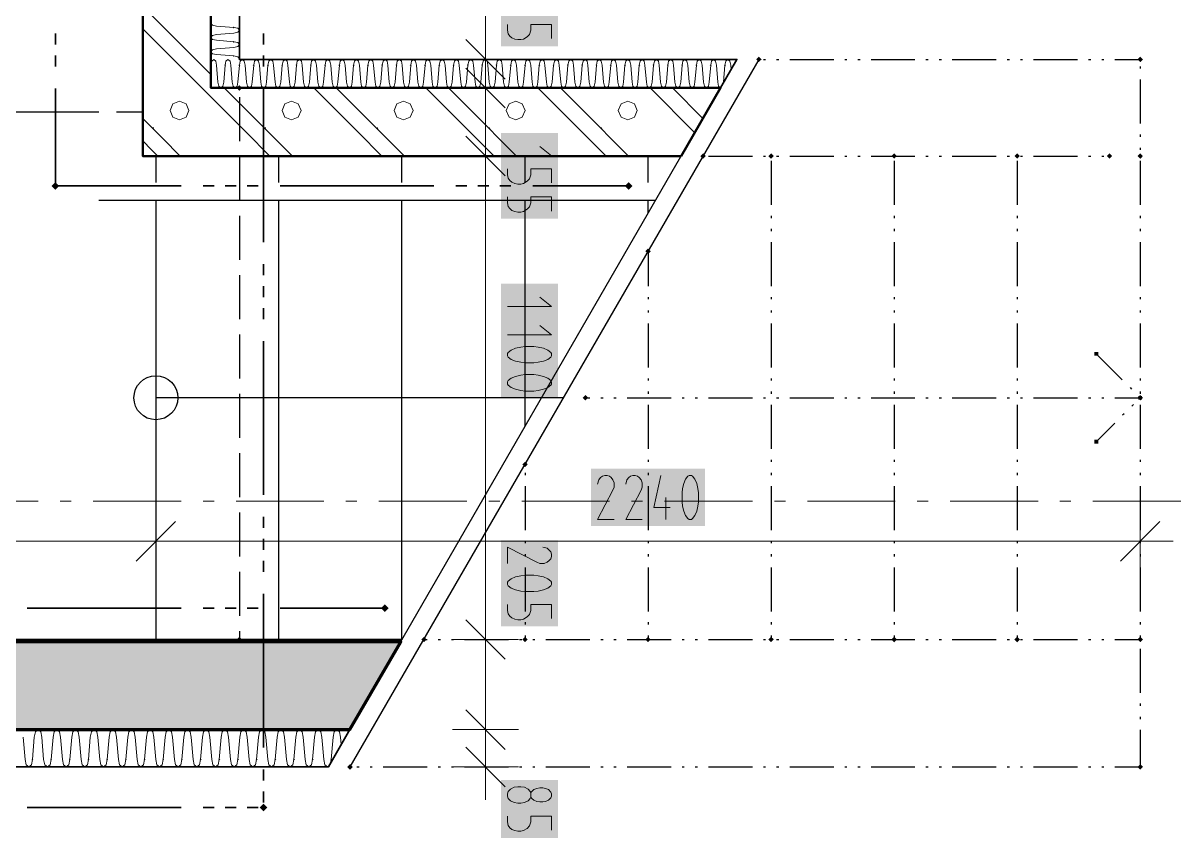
# Model space of a CAD drawing. Header units: millimetres. Extents: x 0 to 594, y 0 to 420.
# Drawn here: x 86.12 to 107.53, y 210.18 to 225.25 of the extents above; entities that cross this region are included whole.
import ezdxf

# ---------------------------------------------------------------- set-up
doc = ezdxf.new("R2010")
doc.units = ezdxf.units.MM
doc.header["$LTSCALE"] = 8
for name, color, linetype in [('PDF_Dokresleni nad rovinou rezu', 7, 'Continuous'), ('PDF_Dokresleni pod rovinou rezu', 7, 'Continuous'), ('PDF_Instalacni prizdivky', 7, 'Continuous'), ('PDF_Koty delkove', 7, 'Continuous'), ('PDF_Osy hlavni', 7, 'Continuous'), ('PDF_Pozarni useky', 3, 'Continuous'), ('PDF_Schody 2D', 7, 'Continuous'), ('PDF_Steny obvodove nosne', 7, 'Continuous'), ('PDF_Steny sendvic', 7, 'Continuous')]:
    doc.layers.add(name, color=color, linetype=linetype)

msp = doc.modelspace()

# ---------------------------------------------------------------- linework, layer by layer
at = {"layer": 'PDF_Dokresleni nad rovinou rezu', "lineweight": 25}
for points in [[(99.808, 224.578), (99.849, 224.578)], [(100.052, 224.578), (100.092, 224.578)], [(100.295, 224.578), (101.108, 224.578)], [(101.311, 224.578), (101.352, 224.578)], [(101.555, 224.578), (101.596, 224.578)], [(101.799, 224.578), (102.611, 224.578)], [(102.815, 224.578), (102.855, 224.578)], [(103.058, 224.578), (103.099, 224.578)], [(103.302, 224.578), (104.115, 224.578)], [(104.318, 224.578), (104.359, 224.578)], [(104.562, 224.578), (104.602, 224.578)], [(104.806, 224.578), (105.618, 224.578)], [(105.821, 224.578), (105.862, 224.578)], [(106.065, 224.578), (106.106, 224.578)], [(106.309, 224.578), (106.777, 224.578)], [(106.777, 224.449), (106.777, 224.408)], [(106.777, 224.205), (106.777, 223.392)], [(106.777, 223.189), (106.777, 223.148)], [(106.777, 222.945), (106.777, 222.904)], [(106.777, 213.681), (106.777, 212.868)], [(106.777, 212.665), (106.777, 212.625)], [(106.777, 212.421), (106.777, 212.381)], [(106.777, 212.178), (106.777, 211.495)], [(92.291, 211.495), (92.332, 211.495)], [(92.535, 211.495), (92.575, 211.495)], [(92.779, 211.495), (93.591, 211.495)], [(93.794, 211.495), (93.835, 211.495)], [(94.038, 211.495), (94.079, 211.495)], [(94.282, 211.495), (95.095, 211.495)], [(95.298, 211.495), (95.338, 211.495)], [(95.542, 211.495), (95.582, 211.495)], [(95.785, 211.495), (96.598, 211.495)], [(96.801, 211.495), (96.842, 211.495)], [(97.045, 211.495), (97.086, 211.495)], [(97.289, 211.495), (98.101, 211.495)], [(98.304, 211.495), (98.345, 211.495)], [(98.548, 211.495), (98.589, 211.495)], [(98.792, 211.495), (99.605, 211.495)], [(99.808, 211.495), (99.849, 211.495)], [(100.052, 211.495), (100.092, 211.495)], [(100.295, 211.495), (101.108, 211.495)], [(101.311, 211.495), (101.352, 211.495)], [(101.555, 211.495), (101.596, 211.495)], [(101.799, 211.495), (102.611, 211.495)], [(102.815, 211.495), (102.855, 211.495)], [(103.058, 211.495), (103.099, 211.495)], [(103.302, 211.495), (104.115, 211.495)], [(104.318, 211.495), (104.359, 211.495)], [(104.562, 211.495), (104.602, 211.495)], [(104.806, 211.495), (105.618, 211.495)], [(105.821, 211.495), (105.862, 211.495)], [(106.065, 211.495), (106.106, 211.495)], [(106.309, 211.495), (106.777, 211.495)]]:
    msp.add_lwpolyline(points, dxfattribs=at)
at = {"layer": 'PDF_Dokresleni nad rovinou rezu', "lineweight": 25, "transparency": 33554559}
for points in [[(99.673, 224.578), (99.724, 224.629), (99.724, 224.528), (99.775, 224.578)], [(106.777, 224.629), (106.827, 224.578), (106.726, 224.578), (106.777, 224.528)], [(106.726, 224.578), (106.777, 224.629), (106.777, 224.528), (106.827, 224.578)], [(106.777, 222.841), (106.827, 222.791), (106.726, 222.791), (106.777, 222.74)], [(106.777, 213.902), (106.827, 213.852), (106.726, 213.852), (106.777, 213.801)], [(92.112, 211.495), (92.163, 211.546), (92.163, 211.444), (92.214, 211.495)], [(106.777, 211.546), (106.827, 211.495), (106.726, 211.495), (106.777, 211.444)], [(106.726, 211.495), (106.777, 211.546), (106.777, 211.444), (106.827, 211.495)]]:
    msp.add_solid(points, dxfattribs=at)
at = {"layer": 'PDF_Dokresleni pod rovinou rezu', "lineweight": 25}
for points in [[(90.117, 223.88), (90.117, 223.067)], [(90.117, 222.783), (90.117, 221.97)], [(90.117, 221.686), (90.117, 220.873)], [(90.117, 220.588), (90.117, 219.776)], [(90.117, 219.491), (90.117, 218.679)], [(90.117, 218.394), (90.117, 217.582)], [(90.117, 217.297), (90.117, 216.485)], [(90.117, 216.2), (90.117, 215.388)], [(90.117, 215.103), (90.117, 214.291)], [(90.117, 214.006), (90.117, 213.852)]]:
    msp.add_lwpolyline(points, dxfattribs=at)
at = {"layer": 'PDF_Dokresleni pod rovinou rezu', "lineweight": 25, "transparency": 33554559}
for points in [[(90.117, 224.101), (90.168, 224.05), (90.067, 224.05), (90.117, 223.999)], [(90.117, 213.902), (90.168, 213.852), (90.067, 213.852), (90.117, 213.801)]]:
    msp.add_solid(points, dxfattribs=at)
at = {"layer": 'PDF_Instalacni prizdivky', "lineweight": 50}
for points in [[(88.33, 242.336), (88.33, 224.05)], [(89.589, 224.05), (89.589, 224.578), (89.589, 241.808), (89.589, 242.336)], [(88.33, 224.05), (88.33, 222.791), (98.285, 222.791), (99.012, 224.05), (89.589, 224.05)]]:
    msp.add_lwpolyline(points, dxfattribs=at)
at = {"layer": 'PDF_Instalacni prizdivky', "lineweight": 9}
for points in [[(88.492, 225.395), (88.699, 225.188), (89.589, 224.298)], [(88.33, 225.143), (88.492, 224.981), (89.423, 224.05)], [(89.423, 224.05), (90.357, 223.116), (90.564, 222.908), (90.682, 222.791)], [(89.837, 224.05), (90.564, 223.323), (90.772, 223.116), (91.097, 222.791)], [(91.495, 224.05), (92.429, 223.116), (92.637, 222.908), (92.754, 222.791)], [(91.909, 224.05), (92.637, 223.323), (92.844, 223.116), (93.169, 222.791)], [(93.567, 224.05), (94.502, 223.116), (94.709, 222.908), (94.827, 222.791)], [(93.982, 224.05), (94.709, 223.323), (94.916, 223.116), (95.241, 222.791)], [(95.639, 224.05), (96.574, 223.116), (96.781, 222.908), (96.899, 222.791)], [(96.054, 224.05), (96.781, 223.323), (96.988, 223.116), (97.313, 222.791)], [(97.712, 224.05), (98.536, 223.225)], [(98.126, 224.05), (98.688, 223.488)], [(88.33, 223.485), (88.492, 223.323), (88.699, 223.116), (89.024, 222.791)], [(88.33, 223.071), (88.492, 222.908), (88.61, 222.791)]]:
    msp.add_lwpolyline(points, dxfattribs=at)
for points in [[(89.01, 223.46), (89.133, 223.511), (89.184, 223.634), (89.133, 223.757), (89.01, 223.808), (88.887, 223.757), (88.836, 223.634), (88.887, 223.511)], [(91.082, 223.46), (91.206, 223.511), (91.257, 223.634), (91.206, 223.757), (91.082, 223.808), (90.959, 223.757), (90.908, 223.634), (90.959, 223.511)], [(93.155, 223.46), (93.278, 223.511), (93.329, 223.634), (93.278, 223.757), (93.155, 223.808), (93.032, 223.757), (92.981, 223.634), (93.032, 223.511)], [(95.227, 223.46), (95.35, 223.511), (95.401, 223.634), (95.35, 223.757), (95.227, 223.808), (95.104, 223.757), (95.053, 223.634), (95.104, 223.511)], [(97.299, 223.46), (97.422, 223.511), (97.473, 223.634), (97.422, 223.757), (97.299, 223.808), (97.176, 223.757), (97.125, 223.634), (97.176, 223.511)]]:
    msp.add_lwpolyline(points, close=True, dxfattribs=at)
at = {"layer": 'PDF_Instalacni prizdivky', "lineweight": 9, "transparency": 33554559}
for points in [[(88.523, 223.327), (88.542, 223.308), (88.505, 223.308), (88.523, 223.29)], [(90.596, 223.327), (90.614, 223.308), (90.577, 223.308), (90.596, 223.29)], [(92.668, 223.327), (92.686, 223.308), (92.649, 223.308), (92.668, 223.29)], [(94.74, 223.327), (94.758, 223.308), (94.722, 223.308), (94.74, 223.29)], [(96.812, 223.327), (96.83, 223.308), (96.794, 223.308), (96.812, 223.29)]]:
    msp.add_solid(points, dxfattribs=at)
at = {"layer": 'PDF_Koty delkove', "lineweight": 18}
for points in [[(94.67, 295.887), (94.67, 293.084), (94.67, 241.808), (94.67, 224.578), (94.67, 224.05), (94.67, 222.791), (94.67, 213.852), (94.67, 212.186), (94.67, 211.495)], [(95.889, 224.965), (95.889, 225.225), (95.51, 225.225), (95.51, 225.117), (95.482, 225.041), (95.442, 224.998), (95.374, 224.955), (95.32, 224.944), (95.266, 224.944), (95.212, 224.955), (95.158, 224.976), (95.117, 225.009), (95.09, 225.052), (95.076, 225.117), (95.076, 225.225)], [(94.304, 224.944), (95.035, 224.213)], [(94.06, 224.578), (94.67, 224.578), (95.279, 224.578)], [(94.304, 224.416), (95.035, 223.684)], [(94.06, 224.05), (94.67, 224.05), (95.279, 224.05)], [(94.304, 223.156), (95.035, 222.425)], [(95.076, 222.793), (95.889, 222.793), (95.672, 222.966)], [(94.06, 222.791), (94.67, 222.791), (95.279, 222.791)], [(95.889, 222.294), (95.889, 222.554), (95.51, 222.554), (95.51, 222.446), (95.482, 222.37), (95.442, 222.327), (95.374, 222.284), (95.32, 222.273), (95.266, 222.273), (95.212, 222.284), (95.158, 222.305), (95.117, 222.338), (95.09, 222.381), (95.076, 222.446), (95.076, 222.554)], [(95.889, 221.774), (95.889, 222.034), (95.51, 222.034), (95.51, 221.926), (95.482, 221.85), (95.442, 221.807), (95.374, 221.764), (95.32, 221.753), (95.266, 221.753), (95.212, 221.764), (95.158, 221.785), (95.117, 221.818), (95.09, 221.861), (95.076, 221.926)], [(95.076, 221.926), (95.076, 222.034)], [(95.076, 220.006), (95.889, 220.006), (95.672, 220.179)], [(95.076, 219.486), (95.889, 219.486), (95.672, 219.659)], [(95.402, 218.445), (95.564, 218.445), (95.645, 218.457), (95.74, 218.478), (95.821, 218.51), (95.876, 218.553), (95.889, 218.575), (95.889, 218.618), (95.876, 218.64), (95.821, 218.683), (95.74, 218.716), (95.645, 218.738), (95.564, 218.749), (95.402, 218.749), (95.32, 218.738), (95.225, 218.716), (95.144, 218.683), (95.09, 218.64), (95.076, 218.618), (95.076, 218.575), (95.09, 218.553), (95.144, 218.51)], [(95.144, 218.51), (95.225, 218.478), (95.32, 218.457), (95.402, 218.445)], [(97.047, 216.073), (96.743, 216.073), (97.025, 216.615), (97.047, 216.67), (97.047, 216.751), (97.025, 216.805), (96.993, 216.845), (96.96, 216.873), (96.917, 216.886), (96.874, 216.886), (96.83, 216.873), (96.798, 216.845), (96.765, 216.805), (96.743, 216.724)], [(97.567, 216.073), (97.263, 216.073), (97.545, 216.615), (97.567, 216.67), (97.567, 216.751), (97.545, 216.805), (97.513, 216.845), (97.48, 216.873), (97.437, 216.886), (97.394, 216.886), (97.35, 216.873), (97.318, 216.845), (97.285, 216.805), (97.263, 216.724)], [(98.087, 216.29), (97.783, 216.29), (97.914, 216.886)], [(98.607, 216.399), (98.607, 216.562), (98.596, 216.642), (98.575, 216.737), (98.542, 216.818), (98.499, 216.873), (98.477, 216.886), (98.434, 216.886), (98.412, 216.873), (98.369, 216.818), (98.337, 216.737), (98.315, 216.642), (98.303, 216.562), (98.303, 216.399), (98.315, 216.318), (98.337, 216.223), (98.369, 216.142), (98.412, 216.087), (98.434, 216.073), (98.477, 216.073), (98.499, 216.087), (98.542, 216.142), (98.575, 216.223), (98.596, 216.318), (98.607, 216.399)], [(98.001, 216.073), (98.001, 216.48)], [(88.573, 215.057), (88.573, 215.667), (88.573, 216.276)], [(106.777, 215.057), (106.777, 215.667), (106.777, 216.276)], [(88.208, 215.301), (88.939, 216.033)], [(106.411, 215.301), (107.142, 216.033)], [(76.384, 215.667), (79.391, 215.667), (88.573, 215.667), (106.777, 215.667)], [(106.777, 215.667), (107.386, 215.667)], [(95.076, 215.257), (95.076, 215.561), (95.618, 215.279), (95.672, 215.257), (95.754, 215.257), (95.807, 215.279), (95.848, 215.311), (95.876, 215.344), (95.889, 215.387), (95.889, 215.43), (95.876, 215.474), (95.848, 215.506), (95.807, 215.539), (95.727, 215.561)], [(95.158, 214.25), (95.117, 214.282), (95.09, 214.325), (95.076, 214.39), (95.076, 214.499)], [(95.889, 214.238), (95.889, 214.499), (95.51, 214.499), (95.51, 214.39), (95.482, 214.315), (95.442, 214.271), (95.374, 214.228), (95.32, 214.217), (95.266, 214.217), (95.212, 214.228), (95.158, 214.25)], [(94.304, 214.217), (95.035, 213.486)], [(94.06, 213.852), (94.67, 213.852), (95.279, 213.852)], [(94.304, 212.551), (95.035, 211.82)], [(94.06, 212.186), (94.67, 212.186), (95.279, 212.186)], [(94.304, 211.861), (95.035, 211.129)], [(94.06, 211.495), (94.67, 211.495), (95.279, 211.495)], [(94.67, 211.495), (94.67, 210.885)], [(95.51, 211.021), (95.524, 211.042), (95.564, 211.075), (95.618, 211.096), (95.672, 211.107), (95.727, 211.107), (95.78, 211.096), (95.835, 211.075), (95.876, 211.031), (95.889, 210.999), (95.889, 210.956), (95.876, 210.923), (95.835, 210.88), (95.78, 210.858), (95.727, 210.847), (95.672, 210.847), (95.618, 210.858), (95.564, 210.88), (95.524, 210.912), (95.51, 210.934)], [(95.32, 210.306), (95.266, 210.306), (95.212, 210.317), (95.158, 210.338), (95.117, 210.371), (95.09, 210.413), (95.076, 210.478), (95.076, 210.587)], [(95.889, 210.327), (95.889, 210.587), (95.51, 210.587), (95.51, 210.478), (95.482, 210.403), (95.442, 210.359), (95.374, 210.317), (95.32, 210.306)]]:
    msp.add_lwpolyline(points, dxfattribs=at)
for points in [[(95.402, 218.966), (95.564, 218.966), (95.645, 218.977), (95.74, 218.998), (95.821, 219.031), (95.876, 219.073), (95.889, 219.096), (95.889, 219.138), (95.876, 219.161), (95.821, 219.203), (95.74, 219.236), (95.645, 219.258), (95.564, 219.269), (95.402, 219.269), (95.32, 219.258), (95.225, 219.236), (95.144, 219.203), (95.09, 219.161), (95.076, 219.138), (95.076, 219.096), (95.09, 219.073), (95.144, 219.031), (95.225, 218.998), (95.32, 218.977)], [(95.402, 214.737), (95.564, 214.737), (95.645, 214.748), (95.74, 214.77), (95.821, 214.802), (95.876, 214.845), (95.889, 214.867), (95.889, 214.91), (95.876, 214.932), (95.821, 214.975), (95.74, 215.008), (95.645, 215.03), (95.564, 215.041), (95.402, 215.041), (95.32, 215.03), (95.225, 215.008), (95.144, 214.975), (95.09, 214.932), (95.076, 214.91), (95.076, 214.867), (95.09, 214.845), (95.144, 214.802), (95.225, 214.77), (95.32, 214.748)], [(95.266, 210.826), (95.32, 210.826), (95.388, 210.837), (95.455, 210.869), (95.496, 210.912), (95.51, 210.934), (95.51, 211.021), (95.496, 211.042), (95.455, 211.086), (95.388, 211.118), (95.32, 211.129), (95.266, 211.129), (95.199, 211.118), (95.13, 211.086), (95.09, 211.042), (95.076, 210.999), (95.076, 210.956), (95.09, 210.912), (95.13, 210.869), (95.199, 210.837)]]:
    msp.add_lwpolyline(points, close=True, dxfattribs=at)
at = {"layer": 'PDF_Koty delkove', "color": 7, "lineweight": 25, "true_color": 0xffffff, "transparency": 33554559}
for points in [[(94.954, 225.889), (94.954, 224.822), (96.01, 225.889), (96.01, 224.822)], [(94.954, 223.219), (94.954, 221.631), (96.01, 223.219), (96.01, 221.631)], [(94.954, 220.431), (94.954, 218.324), (96.01, 220.431), (96.01, 218.324)], [(94.954, 215.683), (94.954, 214.095), (96.01, 215.683), (96.01, 214.095)], [(94.954, 211.251), (94.954, 210.184), (96.01, 211.251), (96.01, 210.184)]]:
    msp.add_solid(points, dxfattribs=at)
at = {"layer": 'PDF_Koty delkove', "color": 7, "lineweight": 18, "true_color": 0xffffff, "transparency": 33554559}
msp.add_solid([(96.621, 215.951), (98.729, 215.951), (96.621, 217.008), (98.729, 217.008)], dxfattribs=at)
at = {"layer": 'PDF_Osy hlavni', "lineweight": 18}
for points in [[(84.774, 216.411), (86.399, 216.411)], [(86.806, 216.411), (87.009, 216.411)], [(87.415, 216.411), (89.04, 216.411)], [(89.447, 216.411), (89.65, 216.411)], [(90.056, 216.411), (91.681, 216.411)], [(92.088, 216.411), (92.291, 216.411)], [(92.697, 216.411), (94.323, 216.411)], [(94.729, 216.411), (94.932, 216.411)], [(95.338, 216.411), (96.964, 216.411)], [(97.37, 216.411), (97.573, 216.411)], [(97.979, 216.411), (99.605, 216.411)], [(100.011, 216.411), (100.214, 216.411)], [(100.621, 216.411), (102.246, 216.411)], [(102.652, 216.411), (102.855, 216.411)], [(103.262, 216.411), (104.887, 216.411)], [(105.293, 216.411), (105.496, 216.411)], [(105.903, 216.411), (107.528, 216.411)]]:
    msp.add_lwpolyline(points, dxfattribs=at)
at = {"layer": 'PDF_Pozarni useky', "lineweight": 35}
for points in [[(86.714, 225.058), (86.714, 224.855)], [(90.564, 225.058), (90.564, 224.855)], [(86.714, 224.652), (86.714, 224.449)], [(90.564, 224.652), (90.564, 224.449)], [(86.714, 224.042), (86.714, 222.239), (89.04, 222.239)], [(90.564, 224.042), (90.564, 221.198)], [(89.447, 222.239), (89.65, 222.239)], [(89.853, 222.239), (90.056, 222.239)], [(90.259, 222.239), (90.463, 222.239)], [(90.869, 222.239), (93.713, 222.239)], [(94.119, 222.239), (94.323, 222.239)], [(94.526, 222.239), (94.729, 222.239)], [(94.932, 222.239), (95.135, 222.239)], [(95.542, 222.239), (97.316, 222.239)], [(90.564, 220.792), (90.564, 220.588)], [(90.564, 220.385), (90.564, 220.182)], [(90.564, 219.979), (90.564, 219.776)], [(90.564, 219.37), (90.564, 216.525)], [(90.564, 216.119), (90.564, 215.916)], [(90.564, 215.713), (90.564, 215.509)], [(90.564, 215.306), (90.564, 215.103)], [(90.564, 214.697), (90.564, 211.853)], [(86.196, 214.429), (89.04, 214.429)], [(89.447, 214.429), (89.65, 214.429)], [(89.853, 214.429), (90.056, 214.429)], [(90.259, 214.429), (90.463, 214.429)], [(90.869, 214.429), (92.808, 214.429)], [(90.564, 211.446), (90.564, 211.243)], [(90.564, 211.04), (90.564, 210.837)], [(86.196, 210.746), (89.04, 210.746)], [(89.447, 210.746), (89.65, 210.746)], [(89.853, 210.746), (90.056, 210.746)], [(90.259, 210.746), (90.463, 210.746)]]:
    msp.add_lwpolyline(points, dxfattribs=at)
at = {"layer": 'PDF_Pozarni useky', "lineweight": 35, "transparency": 33554559}
for points in [[(86.714, 222.31), (86.785, 222.239), (86.643, 222.239), (86.714, 222.167)], [(86.643, 222.239), (86.714, 222.31), (86.714, 222.167), (86.785, 222.239)], [(97.245, 222.239), (97.316, 222.31), (97.316, 222.167), (97.387, 222.239)], [(92.736, 214.429), (92.808, 214.5), (92.808, 214.358), (92.879, 214.429)], [(90.564, 210.817), (90.636, 210.746), (90.493, 210.746), (90.564, 210.675)], [(90.493, 210.746), (90.564, 210.817), (90.564, 210.675), (90.636, 210.746)]]:
    msp.add_solid(points, dxfattribs=at)
at = {"layer": 'PDF_Schody 2D', "lineweight": 25}
for points in [[(93.124, 213.852), (79.391, 213.852), (79.391, 241.806)], [(88.33, 222.791), (88.33, 241.806), (87.842, 241.806)], [(91.764, 211.495), (99.317, 224.578)], [(99.724, 224.578), (92.163, 211.495)], [(87.517, 223.603), (79.391, 223.603)], [(88.33, 223.603), (87.842, 223.603)], [(98.285, 222.791), (88.33, 222.791)], [(88.573, 222.791), (88.573, 222.303)], [(90.849, 222.303), (90.849, 222.791)], [(93.124, 222.303), (93.124, 222.791)], [(95.4, 222.303), (95.4, 222.791)], [(97.675, 222.303), (97.675, 222.791)], [(98.792, 222.791), (99.605, 222.791)], [(99.808, 222.791), (99.849, 222.791)], [(99.95, 222.701), (99.95, 221.889)], [(100.052, 222.791), (100.092, 222.791)], [(100.295, 222.791), (101.108, 222.791)], [(101.311, 222.791), (101.352, 222.791)], [(101.555, 222.791), (101.596, 222.791)], [(101.799, 222.791), (102.611, 222.791)], [(102.226, 222.701), (102.226, 221.889)], [(102.815, 222.791), (102.855, 222.791)], [(103.058, 222.791), (103.099, 222.791)], [(103.302, 222.791), (104.115, 222.791)], [(104.318, 222.791), (104.359, 222.791)], [(104.501, 222.701), (104.501, 221.889)], [(104.562, 222.791), (104.602, 222.791)], [(104.806, 222.791), (105.618, 222.791)], [(105.821, 222.791), (105.862, 222.791)], [(106.065, 222.791), (106.106, 222.791)], [(106.777, 222.701), (106.777, 221.889)], [(87.517, 221.978), (97.816, 221.978)], [(88.573, 221.978), (88.573, 213.852)], [(90.849, 213.852), (90.849, 221.978)], [(93.124, 213.852), (93.124, 221.978)], [(95.4, 217.793), (95.4, 221.978)], [(97.675, 221.734), (97.675, 221.978)], [(99.95, 221.686), (99.95, 221.645)], [(102.226, 221.686), (102.226, 221.645)], [(104.501, 221.686), (104.501, 221.645)], [(106.777, 221.686), (106.777, 221.645)], [(99.95, 221.442), (99.95, 221.401)], [(102.226, 221.442), (102.226, 221.401)], [(104.501, 221.442), (104.501, 221.401)], [(106.777, 221.442), (106.777, 221.401)], [(99.95, 221.198), (99.95, 220.385)], [(102.226, 221.198), (102.226, 220.385)], [(104.501, 221.198), (104.501, 220.385)], [(106.777, 221.198), (106.777, 220.385)], [(97.675, 221.03), (97.675, 220.385)], [(97.675, 220.182), (97.675, 220.142)], [(99.95, 220.182), (99.95, 220.142)], [(102.226, 220.182), (102.226, 220.142)], [(104.501, 220.182), (104.501, 220.142)], [(106.777, 220.182), (106.777, 220.142)], [(97.675, 219.938), (97.675, 219.898)], [(99.95, 219.938), (99.95, 219.898)], [(102.226, 219.938), (102.226, 219.898)], [(104.501, 219.938), (104.501, 219.898)], [(106.777, 219.938), (106.777, 219.898)], [(97.675, 219.695), (97.675, 218.882)], [(99.95, 219.695), (99.95, 218.882)], [(102.226, 219.695), (102.226, 218.882)], [(104.501, 219.695), (104.501, 218.882)], [(106.777, 219.695), (106.777, 218.882)], [(105.964, 219.134), (106.445, 218.652)], [(97.675, 218.679), (97.675, 218.638)], [(99.95, 218.679), (99.95, 218.638)], [(102.226, 218.679), (102.226, 218.638)], [(104.501, 218.679), (104.501, 218.638)], [(106.777, 218.679), (106.777, 218.638)], [(97.675, 218.435), (97.675, 218.394)], [(99.95, 218.435), (99.95, 218.394)], [(102.226, 218.435), (102.226, 218.394)], [(104.501, 218.435), (104.501, 218.394)], [(106.589, 218.509), (106.618, 218.48)], [(106.777, 218.435), (106.777, 218.394)], [(96.111, 218.321), (88.573, 218.321)], [(96.517, 218.321), (96.598, 218.321)], [(96.801, 218.321), (96.842, 218.321)], [(97.045, 218.321), (97.086, 218.321)], [(97.289, 218.321), (98.101, 218.321)], [(97.675, 218.191), (97.675, 217.379)], [(98.304, 218.321), (98.345, 218.321)], [(98.548, 218.321), (98.589, 218.321)], [(98.792, 218.321), (99.605, 218.321)], [(99.808, 218.321), (99.849, 218.321)], [(99.95, 218.191), (99.95, 217.379)], [(100.052, 218.321), (100.092, 218.321)], [(100.295, 218.321), (101.108, 218.321)], [(101.311, 218.321), (101.352, 218.321)], [(101.555, 218.321), (101.596, 218.321)], [(101.799, 218.321), (102.611, 218.321)], [(102.226, 218.191), (102.226, 217.379)], [(102.815, 218.321), (102.855, 218.321)], [(103.058, 218.321), (103.099, 218.321)], [(103.302, 218.321), (104.115, 218.321)], [(104.318, 218.321), (104.359, 218.321)], [(104.501, 218.191), (104.501, 217.379)], [(104.562, 218.321), (104.602, 218.321)], [(104.806, 218.321), (105.618, 218.321)], [(105.821, 218.321), (105.862, 218.321)], [(106.065, 218.321), (106.106, 218.321)], [(106.309, 218.321), (106.777, 218.321)], [(106.653, 218.198), (106.624, 218.169)], [(106.761, 218.336), (106.777, 218.321)], [(106.777, 218.191), (106.777, 217.379)], [(106.481, 218.025), (106.452, 217.997)], [(106.308, 217.853), (105.964, 217.508)], [(97.675, 217.175), (97.675, 217.135)], [(99.95, 217.175), (99.95, 217.135)], [(102.226, 217.175), (102.226, 217.135)], [(104.501, 217.175), (104.501, 217.135)], [(106.777, 217.175), (106.777, 217.135)], [(95.4, 216.932), (95.4, 216.891)], [(97.675, 216.932), (97.675, 216.891)], [(99.95, 216.932), (99.95, 216.891)], [(102.226, 216.932), (102.226, 216.891)], [(104.501, 216.932), (104.501, 216.891)], [(106.777, 216.932), (106.777, 216.891)], [(95.4, 216.688), (95.4, 215.875)], [(97.675, 216.688), (97.675, 215.875)], [(99.95, 216.688), (99.95, 215.875)], [(102.226, 216.688), (102.226, 215.875)], [(104.501, 216.688), (104.501, 215.875)], [(106.777, 216.688), (106.777, 215.875)], [(95.4, 215.672), (95.4, 215.631)], [(97.675, 215.672), (97.675, 215.631)], [(99.95, 215.672), (99.95, 215.631)], [(102.226, 215.672), (102.226, 215.631)], [(104.501, 215.672), (104.501, 215.631)], [(106.777, 215.672), (106.777, 215.631)], [(95.4, 215.428), (95.4, 215.388)], [(97.675, 215.428), (97.675, 215.388)], [(99.95, 215.428), (99.95, 215.388)], [(102.226, 215.428), (102.226, 215.388)], [(104.501, 215.428), (104.501, 215.388)], [(106.777, 215.428), (106.777, 215.388)], [(95.4, 215.184), (95.4, 214.372)], [(97.675, 215.184), (97.675, 214.372)], [(99.95, 215.184), (99.95, 214.372)], [(102.226, 215.184), (102.226, 214.372)], [(104.501, 215.184), (104.501, 214.372)], [(106.777, 215.184), (106.777, 214.372)], [(95.4, 214.169), (95.4, 214.128)], [(97.675, 214.169), (97.675, 214.128)], [(99.95, 214.169), (99.95, 214.128)], [(102.226, 214.169), (102.226, 214.128)], [(104.501, 214.169), (104.501, 214.128)], [(106.777, 214.169), (106.777, 214.128)], [(95.4, 213.925), (95.4, 213.884)], [(97.675, 213.925), (97.675, 213.884)], [(99.95, 213.925), (99.95, 213.884)], [(102.226, 213.925), (102.226, 213.884)], [(104.501, 213.925), (104.501, 213.884)], [(106.777, 213.925), (106.777, 213.884)], [(93.531, 213.852), (93.591, 213.852)], [(93.794, 213.852), (93.835, 213.852)], [(94.038, 213.852), (94.079, 213.852)], [(94.282, 213.852), (95.095, 213.852)], [(95.298, 213.852), (95.338, 213.852)], [(95.542, 213.852), (95.582, 213.852)], [(95.785, 213.852), (96.598, 213.852)], [(96.801, 213.852), (96.842, 213.852)], [(97.045, 213.852), (97.086, 213.852)], [(97.289, 213.852), (98.101, 213.852)], [(98.304, 213.852), (98.345, 213.852)], [(98.548, 213.852), (98.589, 213.852)], [(98.792, 213.852), (99.605, 213.852)], [(99.808, 213.852), (99.849, 213.852)], [(100.052, 213.852), (100.092, 213.852)], [(100.295, 213.852), (101.108, 213.852)], [(101.311, 213.852), (101.352, 213.852)], [(101.555, 213.852), (101.596, 213.852)], [(101.799, 213.852), (102.611, 213.852)], [(102.815, 213.852), (102.855, 213.852)], [(103.058, 213.852), (103.099, 213.852)], [(103.302, 213.852), (104.115, 213.852)], [(104.318, 213.852), (104.359, 213.852)], [(104.562, 213.852), (104.602, 213.852)], [(104.806, 213.852), (105.618, 213.852)], [(105.821, 213.852), (105.862, 213.852)], [(106.065, 213.852), (106.106, 213.852)], [(106.309, 213.852), (106.777, 213.852)]]:
    msp.add_lwpolyline(points, dxfattribs=at)
msp.add_circle((88.573, 218.321), 0.406, dxfattribs=at)
at = {"layer": 'PDF_Schody 2D', "lineweight": 25, "transparency": 33554559}
for points in [[(98.641, 222.791), (98.692, 222.841), (98.692, 222.74), (98.742, 222.791)], [(99.95, 222.841), (100.001, 222.791), (99.9, 222.791), (99.95, 222.74)], [(102.226, 222.841), (102.277, 222.791), (102.175, 222.791), (102.226, 222.74)], [(104.501, 222.841), (104.552, 222.791), (104.45, 222.791), (104.501, 222.74)], [(106.157, 222.791), (106.208, 222.841), (106.208, 222.74), (106.259, 222.791)], [(106.777, 222.841), (106.827, 222.791), (106.726, 222.791), (106.777, 222.74)], [(97.675, 221.081), (97.726, 221.03), (97.624, 221.03), (97.675, 220.979)], [(105.928, 219.17), (106, 219.17), (105.928, 219.098), (106, 219.098)], [(96.467, 218.321), (96.517, 218.372), (96.517, 218.27), (96.568, 218.321)], [(106.726, 218.321), (106.777, 218.372), (106.777, 218.27), (106.827, 218.321)], [(106.741, 218.357), (106.812, 218.357), (106.741, 218.285), (106.812, 218.285)], [(106.812, 218.357), (106.812, 218.285), (106.741, 218.357), (106.741, 218.285)], [(106, 217.544), (106, 217.473), (105.928, 217.544), (105.928, 217.473)], [(95.4, 217.14), (95.45, 217.089), (95.349, 217.089), (95.4, 217.038)], [(93.48, 213.852), (93.531, 213.902), (93.531, 213.801), (93.581, 213.852)], [(95.4, 213.902), (95.45, 213.852), (95.349, 213.852), (95.4, 213.801)], [(97.675, 213.902), (97.726, 213.852), (97.624, 213.852), (97.675, 213.801)], [(99.95, 213.902), (100.001, 213.852), (99.9, 213.852), (99.95, 213.801)], [(102.226, 213.902), (102.277, 213.852), (102.175, 213.852), (102.226, 213.801)], [(104.501, 213.902), (104.552, 213.852), (104.45, 213.852), (104.501, 213.801)], [(106.777, 213.902), (106.827, 213.852), (106.726, 213.852), (106.777, 213.801)], [(106.726, 213.852), (106.777, 213.902), (106.777, 213.801), (106.827, 213.852)]]:
    msp.add_solid(points, dxfattribs=at)
at = {"layer": 'PDF_Steny obvodove nosne', "lineweight": 70}
msp.add_lwpolyline([(79.35, 212.186), (92.162, 212.186), (93.101, 213.811), (79.35, 213.811)], dxfattribs=at)
at = {"layer": 'PDF_Steny obvodove nosne', "color": 9, "lineweight": 9, "true_color": 0xc0c0c0, "transparency": 33554559}
msp.add_solid([(93.101, 213.811), (79.35, 213.811), (92.162, 212.186), (79.35, 212.186)], dxfattribs=at)
at = {"layer": 'PDF_Steny sendvic', "lineweight": 35}
msp.add_lwpolyline([(89.589, 241.808), (89.589, 224.578), (89.589, 224.05), (99.012, 224.05), (99.317, 224.578), (90.117, 224.578), (90.117, 241.808)], dxfattribs=at)
at = {"layer": 'PDF_Steny sendvic', "lineweight": 9}
for points in [[(89.589, 225.243), (89.62, 225.211), (89.695, 225.195)], [(89.695, 225.037), (89.62, 225.022), (89.589, 224.99)], [(89.695, 225.195), (90.012, 225.169)], [(89.695, 225.195), (89.695, 225.195)], [(90.012, 225.063), (89.695, 225.037)], [(90.117, 225.116), (90.087, 225.154), (90.012, 225.169)], [(90.012, 225.063), (90.087, 225.079), (90.117, 225.116)], [(89.589, 224.979), (89.62, 224.947), (89.695, 224.931)], [(89.695, 224.931), (90.012, 224.905)], [(89.695, 224.931), (89.695, 224.931)], [(90.012, 224.799), (89.695, 224.773)], [(90.117, 224.852), (90.087, 224.889), (90.012, 224.905)], [(90.012, 224.799), (90.087, 224.815), (90.117, 224.852)], [(89.695, 224.773), (89.62, 224.758), (89.589, 224.726)], [(89.589, 224.714), (89.62, 224.682), (89.695, 224.667)], [(89.695, 224.667), (90.012, 224.641)], [(89.695, 224.667), (89.695, 224.667)], [(90.117, 224.588), (90.087, 224.625), (90.012, 224.641)], [(90.11, 224.578), (90.117, 224.588)], [(89.642, 224.578), (89.605, 224.547), (89.589, 224.473)], [(89.695, 224.473), (89.679, 224.547), (89.642, 224.578)], [(89.695, 224.473), (89.721, 224.156)], [(89.827, 224.156), (89.853, 224.473)], [(89.906, 224.578), (89.869, 224.547), (89.853, 224.473)], [(89.959, 224.473), (89.944, 224.547), (89.906, 224.578)], [(89.959, 224.473), (89.985, 224.156)], [(90.091, 224.156), (90.117, 224.473)], [(90.17, 224.578), (90.133, 224.547), (90.117, 224.473)], [(90.223, 224.473), (90.208, 224.547), (90.17, 224.578)], [(90.223, 224.473), (90.249, 224.156)], [(90.355, 224.156), (90.382, 224.473)], [(90.434, 224.578), (90.397, 224.547), (90.382, 224.473)], [(90.487, 224.473), (90.472, 224.547), (90.434, 224.578)], [(90.487, 224.473), (90.513, 224.156)], [(90.62, 224.156), (90.646, 224.473)], [(90.699, 224.578), (90.661, 224.547), (90.646, 224.473)], [(90.751, 224.473), (90.736, 224.547), (90.699, 224.578)], [(90.751, 224.473), (90.777, 224.156)], [(90.884, 224.156), (90.91, 224.473)], [(90.963, 224.578), (90.925, 224.547), (90.91, 224.473)], [(91.015, 224.473), (91, 224.547), (90.963, 224.578)], [(91.015, 224.473), (91.042, 224.156)], [(91.148, 224.156), (91.174, 224.473)], [(91.227, 224.578), (91.189, 224.547), (91.174, 224.473)], [(91.28, 224.473), (91.264, 224.547), (91.227, 224.578)], [(91.28, 224.473), (91.306, 224.156)], [(91.412, 224.156), (91.438, 224.473)], [(91.491, 224.578), (91.453, 224.547), (91.438, 224.473)], [(91.544, 224.473), (91.528, 224.547), (91.491, 224.578)], [(91.544, 224.473), (91.57, 224.156)], [(91.676, 224.156), (91.702, 224.473)], [(91.755, 224.578), (91.718, 224.547), (91.702, 224.473)], [(91.808, 224.473), (91.792, 224.547), (91.755, 224.578)], [(91.808, 224.473), (91.834, 224.156)], [(91.94, 224.156), (91.966, 224.473)], [(92.019, 224.578), (91.982, 224.547), (91.966, 224.473)], [(92.072, 224.473), (92.056, 224.547), (92.019, 224.578)], [(92.072, 224.473), (92.098, 224.156), (92.114, 224.081), (92.146, 224.05)], [(92.204, 224.156), (92.23, 224.473)], [(92.283, 224.578), (92.246, 224.547), (92.23, 224.473)], [(92.336, 224.473), (92.321, 224.547), (92.283, 224.578)], [(92.336, 224.473), (92.362, 224.156)], [(92.468, 224.156), (92.494, 224.473)], [(92.547, 224.578), (92.51, 224.547), (92.494, 224.473)], [(92.6, 224.473), (92.585, 224.547), (92.547, 224.578)], [(92.6, 224.473), (92.626, 224.156)], [(92.864, 224.473), (92.849, 224.547), (92.811, 224.578), (92.774, 224.547), (92.759, 224.473), (92.732, 224.156)], [(92.864, 224.473), (92.89, 224.156)], [(92.997, 224.156), (93.023, 224.473)], [(93.128, 224.473), (93.113, 224.547), (93.075, 224.578), (93.038, 224.547), (93.023, 224.473)], [(93.128, 224.473), (93.154, 224.156)], [(93.261, 224.156), (93.287, 224.473)], [(93.34, 224.578), (93.302, 224.547), (93.287, 224.473)], [(93.392, 224.473), (93.377, 224.547), (93.34, 224.578)], [(93.392, 224.473), (93.419, 224.156)], [(93.525, 224.156), (93.551, 224.473)], [(93.657, 224.473), (93.641, 224.547), (93.604, 224.578), (93.566, 224.547), (93.551, 224.473)], [(93.657, 224.473), (93.683, 224.156)], [(93.789, 224.156), (93.815, 224.473)], [(93.921, 224.473), (93.905, 224.547), (93.868, 224.578), (93.83, 224.547), (93.815, 224.473)], [(93.921, 224.473), (93.947, 224.156)], [(94.053, 224.156), (94.079, 224.473)], [(94.132, 224.578), (94.095, 224.547), (94.079, 224.473)], [(94.185, 224.473), (94.169, 224.547), (94.132, 224.578)], [(94.185, 224.473), (94.211, 224.156)], [(94.317, 224.156), (94.343, 224.473)], [(94.449, 224.473), (94.433, 224.547), (94.396, 224.578), (94.359, 224.547), (94.343, 224.473)], [(94.449, 224.473), (94.475, 224.156)], [(94.581, 224.156), (94.607, 224.473)], [(94.713, 224.473), (94.697, 224.547), (94.66, 224.578), (94.623, 224.547), (94.607, 224.473)], [(94.713, 224.473), (94.739, 224.156)], [(94.845, 224.156), (94.871, 224.473)], [(94.924, 224.578), (94.887, 224.547), (94.871, 224.473)], [(94.977, 224.473), (94.962, 224.547), (94.924, 224.578)], [(94.977, 224.473), (95.003, 224.156)], [(95.109, 224.156), (95.136, 224.473)], [(95.188, 224.578), (95.151, 224.547), (95.136, 224.473)], [(95.241, 224.473), (95.226, 224.547), (95.188, 224.578)], [(95.241, 224.473), (95.267, 224.156)], [(95.373, 224.156), (95.4, 224.473)], [(95.505, 224.473), (95.49, 224.547), (95.452, 224.578), (95.415, 224.547), (95.4, 224.473)], [(95.452, 224.578), (95.452, 224.578)], [(95.505, 224.473), (95.531, 224.156)], [(95.638, 224.156), (95.664, 224.473)], [(95.769, 224.473), (95.754, 224.547), (95.717, 224.578), (95.679, 224.547), (95.664, 224.473)], [(95.769, 224.473), (95.796, 224.156)], [(95.902, 224.156), (95.928, 224.473), (95.943, 224.547), (95.981, 224.578)], [(96.033, 224.473), (96.018, 224.547), (95.981, 224.578)], [(96.033, 224.473), (96.06, 224.156)], [(96.166, 224.156), (96.192, 224.473)], [(96.298, 224.473), (96.282, 224.547), (96.245, 224.578), (96.207, 224.547), (96.192, 224.473)], [(96.298, 224.473), (96.324, 224.156)], [(96.562, 224.473), (96.546, 224.547), (96.509, 224.578), (96.472, 224.547), (96.456, 224.473), (96.43, 224.156)], [(96.562, 224.473), (96.588, 224.156)], [(96.694, 224.156), (96.72, 224.473)], [(96.826, 224.473), (96.81, 224.547), (96.773, 224.578), (96.736, 224.547), (96.72, 224.473)], [(96.826, 224.473), (96.852, 224.156), (96.868, 224.081), (96.899, 224.05)], [(96.958, 224.156), (96.984, 224.473), (97, 224.547), (97.037, 224.578)], [(97.09, 224.473), (97.074, 224.547), (97.037, 224.578)], [(97.09, 224.473), (97.116, 224.156)], [(97.222, 224.156), (97.248, 224.473)], [(97.301, 224.578), (97.264, 224.547), (97.248, 224.473)], [(97.354, 224.473), (97.339, 224.547), (97.301, 224.578)], [(97.354, 224.473), (97.38, 224.156), (97.396, 224.081), (97.428, 224.05)], [(97.486, 224.156), (97.512, 224.473)], [(97.528, 224.547), (97.512, 224.473)], [(97.618, 224.473), (97.603, 224.547), (97.565, 224.578), (97.528, 224.547)], [(97.618, 224.473), (97.644, 224.156), (97.66, 224.081), (97.692, 224.05)], [(97.75, 224.156), (97.777, 224.473)], [(97.829, 224.578), (97.792, 224.547), (97.777, 224.473)], [(97.882, 224.473), (97.867, 224.547), (97.829, 224.578)], [(97.882, 224.473), (97.908, 224.156), (97.924, 224.081), (97.956, 224.05)], [(98.015, 224.156), (98.041, 224.473)], [(98.094, 224.578), (98.056, 224.547), (98.041, 224.473)], [(98.146, 224.473), (98.131, 224.547), (98.094, 224.578)], [(98.146, 224.473), (98.172, 224.156), (98.188, 224.081), (98.22, 224.05)], [(98.279, 224.156), (98.305, 224.473)], [(98.358, 224.578), (98.32, 224.547), (98.305, 224.473)], [(98.41, 224.473), (98.395, 224.547), (98.358, 224.578)], [(98.41, 224.473), (98.437, 224.156), (98.452, 224.081), (98.484, 224.05)], [(98.543, 224.156), (98.569, 224.473)], [(98.622, 224.578), (98.584, 224.547), (98.569, 224.473)], [(98.675, 224.473), (98.659, 224.547), (98.622, 224.578)], [(98.675, 224.473), (98.701, 224.156), (98.716, 224.081), (98.748, 224.05)], [(98.807, 224.156), (98.833, 224.473)], [(98.886, 224.578), (98.848, 224.547), (98.833, 224.473)], [(98.939, 224.473), (98.923, 224.547), (98.886, 224.578)], [(98.939, 224.473), (98.965, 224.156)], [(99.071, 224.156), (99.097, 224.473)], [(99.15, 224.578), (99.113, 224.547), (99.097, 224.473)], [(99.203, 224.473), (99.187, 224.547), (99.15, 224.578)], [(99.203, 224.473), (99.209, 224.391)], [(89.721, 224.156), (89.737, 224.081), (89.769, 224.05)], [(89.78, 224.05), (89.812, 224.081), (89.827, 224.156)], [(89.827, 224.156), (89.827, 224.156)], [(89.985, 224.156), (90.001, 224.081), (90.033, 224.05)], [(90.044, 224.05), (90.076, 224.081), (90.091, 224.156)], [(90.091, 224.156), (90.091, 224.156)], [(90.249, 224.156), (90.265, 224.081), (90.297, 224.05)], [(90.308, 224.05), (90.34, 224.081), (90.355, 224.156)], [(90.355, 224.156), (90.355, 224.156)], [(90.513, 224.156), (90.529, 224.081)], [(90.572, 224.05), (90.604, 224.081), (90.62, 224.156)], [(90.62, 224.156), (90.62, 224.156)], [(90.777, 224.156), (90.793, 224.081), (90.825, 224.05)], [(90.836, 224.05), (90.868, 224.081), (90.884, 224.156)], [(90.884, 224.156), (90.884, 224.156)], [(91.042, 224.156), (91.057, 224.081), (91.089, 224.05)], [(91.1, 224.05), (91.132, 224.081), (91.148, 224.156)], [(91.148, 224.156), (91.148, 224.156)], [(91.306, 224.156), (91.321, 224.081), (91.353, 224.05)], [(91.364, 224.05), (91.396, 224.081), (91.412, 224.156)], [(91.412, 224.156), (91.412, 224.156)], [(91.57, 224.156), (91.585, 224.081), (91.617, 224.05)], [(91.628, 224.05), (91.66, 224.081), (91.676, 224.156)], [(91.676, 224.156), (91.676, 224.156)], [(91.834, 224.156), (91.849, 224.081), (91.881, 224.05)], [(91.893, 224.05), (91.925, 224.081), (91.94, 224.156)], [(91.94, 224.156), (91.94, 224.156)], [(92.157, 224.05), (92.189, 224.081), (92.204, 224.156)], [(92.204, 224.156), (92.204, 224.156)], [(92.362, 224.156), (92.378, 224.081), (92.41, 224.05)], [(92.421, 224.05), (92.453, 224.081), (92.468, 224.156)], [(92.468, 224.156), (92.468, 224.156)], [(92.626, 224.156), (92.642, 224.081), (92.674, 224.05)], [(92.685, 224.05), (92.717, 224.081), (92.732, 224.156)], [(92.732, 224.156), (92.732, 224.156)], [(92.732, 224.156), (92.732, 224.156)], [(92.89, 224.156), (92.906, 224.081), (92.938, 224.05)], [(92.949, 224.05), (92.981, 224.081), (92.997, 224.156)], [(92.997, 224.156), (92.997, 224.156)], [(93.154, 224.156), (93.17, 224.081), (93.202, 224.05)], [(93.213, 224.05), (93.245, 224.081), (93.261, 224.156)], [(93.261, 224.156), (93.261, 224.156)], [(93.419, 224.156), (93.434, 224.081), (93.466, 224.05)], [(93.477, 224.05), (93.509, 224.081), (93.525, 224.156)], [(93.525, 224.156), (93.525, 224.156)], [(93.683, 224.156), (93.698, 224.081), (93.73, 224.05)], [(93.773, 224.081), (93.789, 224.156)], [(93.789, 224.156), (93.789, 224.156)], [(93.947, 224.156), (93.962, 224.081), (93.994, 224.05)], [(94.005, 224.05), (94.037, 224.081), (94.053, 224.156)], [(94.053, 224.156), (94.053, 224.156)], [(94.211, 224.156), (94.226, 224.081), (94.258, 224.05)], [(94.27, 224.05), (94.302, 224.081), (94.317, 224.156)], [(94.317, 224.156), (94.317, 224.156)], [(94.475, 224.156), (94.491, 224.081), (94.523, 224.05)], [(94.534, 224.05), (94.566, 224.081), (94.581, 224.156)], [(94.581, 224.156), (94.581, 224.156)], [(94.739, 224.156), (94.755, 224.081), (94.787, 224.05)], [(94.798, 224.05), (94.83, 224.081), (94.845, 224.156)], [(94.845, 224.156), (94.845, 224.156)], [(95.003, 224.156), (95.019, 224.081), (95.051, 224.05)], [(95.062, 224.05), (95.094, 224.081), (95.109, 224.156)], [(95.109, 224.156), (95.109, 224.156)], [(95.267, 224.156), (95.283, 224.081), (95.315, 224.05)], [(95.326, 224.05), (95.358, 224.081), (95.373, 224.156)], [(95.373, 224.156), (95.373, 224.156)], [(95.531, 224.156), (95.547, 224.081), (95.579, 224.05)], [(95.59, 224.05), (95.622, 224.081), (95.638, 224.156)], [(95.638, 224.156), (95.638, 224.156)], [(95.796, 224.156), (95.811, 224.081), (95.843, 224.05)], [(95.854, 224.05), (95.886, 224.081), (95.902, 224.156)], [(95.902, 224.156), (95.902, 224.156)], [(96.06, 224.156), (96.075, 224.081), (96.107, 224.05)], [(96.118, 224.05), (96.15, 224.081), (96.166, 224.156)], [(96.166, 224.156), (96.166, 224.156)], [(96.324, 224.156), (96.339, 224.081), (96.371, 224.05)], [(96.382, 224.05), (96.414, 224.081), (96.43, 224.156)], [(96.43, 224.156), (96.43, 224.156)], [(96.588, 224.156), (96.603, 224.081), (96.635, 224.05)], [(96.646, 224.05), (96.678, 224.081), (96.694, 224.156)], [(96.694, 224.156), (96.694, 224.156)], [(96.911, 224.05), (96.943, 224.081), (96.958, 224.156)], [(96.958, 224.156), (96.958, 224.156)], [(97.116, 224.156), (97.132, 224.081)], [(97.175, 224.05), (97.207, 224.081), (97.222, 224.156)], [(97.222, 224.156), (97.222, 224.156)], [(97.439, 224.05), (97.471, 224.081), (97.486, 224.156)], [(97.486, 224.156), (97.486, 224.156)], [(97.703, 224.05), (97.735, 224.081), (97.75, 224.156)], [(97.75, 224.156), (97.75, 224.156)], [(97.967, 224.05), (97.999, 224.081), (98.015, 224.156)], [(98.015, 224.156), (98.015, 224.156)], [(98.231, 224.05), (98.263, 224.081), (98.279, 224.156)], [(98.279, 224.156), (98.279, 224.156)], [(98.495, 224.05), (98.527, 224.081), (98.543, 224.156)], [(98.543, 224.156), (98.543, 224.156)], [(98.759, 224.05), (98.791, 224.081), (98.807, 224.156)], [(98.807, 224.156), (98.807, 224.156)], [(98.965, 224.156), (98.98, 224.081), (99.012, 224.05)], [(99.07, 224.149), (99.071, 224.156)], [(99.071, 224.156), (99.071, 224.156)], [(90.529, 224.081), (90.561, 224.05)], [(93.741, 224.05), (93.773, 224.081)], [(97.132, 224.081), (97.164, 224.05)], [(86.387, 212.186), (86.346, 212.146), (86.325, 212.047)], [(86.464, 212.047), (86.444, 212.146), (86.402, 212.186)], [(86.733, 212.186), (86.691, 212.146), (86.671, 212.047)], [(86.81, 212.047), (86.789, 212.146), (86.747, 212.186)], [(87.078, 212.186), (87.036, 212.146), (87.016, 212.047)], [(87.155, 212.047), (87.135, 212.146), (87.093, 212.186)], [(87.424, 212.186), (87.382, 212.146), (87.361, 212.047)], [(87.5, 212.047), (87.48, 212.146), (87.438, 212.186)], [(87.769, 212.186), (87.727, 212.146), (87.707, 212.047)], [(87.846, 212.047), (87.825, 212.146), (87.783, 212.186)], [(88.114, 212.186), (88.073, 212.146), (88.052, 212.047)], [(88.191, 212.047), (88.171, 212.146), (88.129, 212.186)], [(88.46, 212.186), (88.418, 212.146), (88.398, 212.047)], [(88.536, 212.047), (88.516, 212.146), (88.474, 212.186)], [(88.805, 212.186), (88.763, 212.146), (88.743, 212.047)], [(88.882, 212.047), (88.861, 212.146), (88.82, 212.186)], [(89.15, 212.186), (89.109, 212.146), (89.088, 212.047)], [(89.227, 212.047), (89.207, 212.146), (89.165, 212.186)], [(89.496, 212.186), (89.454, 212.146), (89.434, 212.047)], [(89.572, 212.047), (89.552, 212.146), (89.51, 212.186)], [(89.841, 212.186), (89.799, 212.146), (89.779, 212.047)], [(89.918, 212.047), (89.898, 212.146), (89.856, 212.186)], [(90.187, 212.186), (90.145, 212.146), (90.124, 212.047)], [(90.263, 212.047), (90.243, 212.146), (90.201, 212.186)], [(90.532, 212.186), (90.49, 212.146)], [(90.609, 212.047), (90.588, 212.146), (90.546, 212.186)], [(90.877, 212.186), (90.835, 212.146), (90.815, 212.047)], [(90.954, 212.047), (90.934, 212.146), (90.892, 212.186)], [(91.223, 212.186), (91.181, 212.146), (91.161, 212.047)], [(91.299, 212.047), (91.279, 212.146), (91.237, 212.186)], [(91.568, 212.186), (91.526, 212.146), (91.506, 212.047)], [(91.645, 212.047), (91.624, 212.146), (91.583, 212.186)], [(91.913, 212.186), (91.872, 212.146), (91.851, 212.047)], [(91.99, 212.047), (91.97, 212.146), (91.928, 212.186)], [(86.153, 211.633), (86.119, 212.047)], [(86.325, 212.047), (86.291, 211.633)], [(86.325, 212.047), (86.325, 212.047)], [(86.498, 211.633), (86.464, 212.047)], [(86.671, 212.047), (86.636, 211.633)], [(86.671, 212.047), (86.671, 212.047)], [(86.844, 211.633), (86.81, 212.047)], [(87.016, 212.047), (86.982, 211.633)], [(87.016, 212.047), (87.016, 212.047)], [(87.189, 211.633), (87.155, 212.047)], [(87.361, 212.047), (87.327, 211.633)], [(87.361, 212.047), (87.361, 212.047)], [(87.534, 211.633), (87.5, 212.047)], [(87.707, 212.047), (87.673, 211.633)], [(87.707, 212.047), (87.707, 212.047)], [(87.88, 211.633), (87.846, 212.047)], [(88.052, 212.047), (88.018, 211.633)], [(88.052, 212.047), (88.052, 212.047)], [(88.225, 211.633), (88.191, 212.047)], [(88.398, 212.047), (88.363, 211.633)], [(88.398, 212.047), (88.398, 212.047)], [(88.571, 211.633), (88.536, 212.047)], [(88.743, 212.047), (88.709, 211.633)], [(88.743, 212.047), (88.743, 212.047)], [(88.916, 211.633), (88.882, 212.047)], [(89.088, 212.047), (89.054, 211.633)], [(89.088, 212.047), (89.088, 212.047)], [(89.261, 211.633), (89.227, 212.047)], [(89.434, 212.047), (89.399, 211.633)], [(89.434, 212.047), (89.434, 212.047)], [(89.607, 211.633), (89.572, 212.047)], [(89.779, 212.047), (89.745, 211.633)], [(89.779, 212.047), (89.779, 212.047)], [(89.952, 211.633), (89.918, 212.047)], [(90.124, 212.047), (90.09, 211.633)], [(90.124, 212.047), (90.124, 212.047)], [(90.297, 211.633), (90.263, 212.047)], [(90.47, 212.047), (90.436, 211.633)], [(90.49, 212.146), (90.47, 212.047)], [(90.47, 212.047), (90.47, 212.047)], [(90.643, 211.633), (90.609, 212.047)], [(90.815, 212.047), (90.781, 211.633)], [(90.815, 212.047), (90.815, 212.047)], [(90.988, 211.633), (90.954, 212.047)], [(91.161, 212.047), (91.126, 211.633)], [(91.161, 212.047), (91.161, 212.047)], [(91.334, 211.633), (91.299, 212.047)], [(91.506, 212.047), (91.472, 211.633)], [(91.506, 212.047), (91.506, 212.047)], [(91.679, 211.633), (91.645, 212.047)], [(91.851, 212.047), (91.817, 211.633)], [(91.851, 212.047), (91.851, 212.047)], [(92.002, 211.907), (91.99, 212.047)], [(86.153, 211.633), (86.173, 211.535), (86.222, 211.495)], [(86.222, 211.495), (86.271, 211.535), (86.291, 211.633)], [(86.498, 211.633), (86.519, 211.535), (86.567, 211.495)], [(86.567, 211.495), (86.616, 211.535), (86.636, 211.633)], [(86.844, 211.633), (86.864, 211.535), (86.913, 211.495)], [(86.913, 211.495), (86.962, 211.535), (86.982, 211.633)], [(87.189, 211.633), (87.209, 211.535), (87.258, 211.495)], [(87.258, 211.495), (87.307, 211.535), (87.327, 211.633)], [(87.534, 211.633), (87.555, 211.535), (87.604, 211.495)], [(87.604, 211.495), (87.652, 211.535), (87.673, 211.633)], [(87.88, 211.633), (87.9, 211.535), (87.949, 211.495)], [(87.949, 211.495), (87.998, 211.535), (88.018, 211.633)], [(88.225, 211.633), (88.245, 211.535), (88.294, 211.495)], [(88.294, 211.495), (88.343, 211.535), (88.363, 211.633)], [(88.571, 211.633), (88.591, 211.535), (88.64, 211.495)], [(88.64, 211.495), (88.688, 211.535), (88.709, 211.633)], [(88.916, 211.633), (88.936, 211.535), (88.985, 211.495)], [(88.985, 211.495), (89.034, 211.535), (89.054, 211.633)], [(89.261, 211.633), (89.282, 211.535), (89.33, 211.495)], [(89.33, 211.495), (89.379, 211.535), (89.399, 211.633)], [(89.607, 211.633), (89.627, 211.535), (89.676, 211.495)], [(89.676, 211.495), (89.725, 211.535), (89.745, 211.633)], [(89.952, 211.633), (89.972, 211.535), (90.021, 211.495)], [(90.021, 211.495), (90.07, 211.535), (90.09, 211.633)], [(90.297, 211.633), (90.318, 211.535), (90.366, 211.495)], [(90.366, 211.495), (90.415, 211.535), (90.436, 211.633)], [(90.643, 211.633), (90.663, 211.535), (90.712, 211.495)], [(90.712, 211.495), (90.761, 211.535), (90.781, 211.633)], [(90.988, 211.633), (91.008, 211.535), (91.057, 211.495)], [(91.057, 211.495), (91.106, 211.535), (91.126, 211.633)], [(91.334, 211.633), (91.354, 211.535), (91.403, 211.495)], [(91.403, 211.495), (91.451, 211.535), (91.472, 211.633)], [(91.679, 211.633), (91.699, 211.535), (91.748, 211.495)], [(91.802, 211.562), (91.817, 211.633)], [(86.222, 211.495), (86.222, 211.495)], [(91.057, 211.495), (91.057, 211.495)], [(91.748, 211.495), (91.748, 211.495), (91.778, 211.52)]]:
    msp.add_lwpolyline(points, dxfattribs=at)
at = {"layer": 'PDF_Steny sendvic', "lineweight": 35}
msp.add_lwpolyline([(92.162, 212.186), (78.7, 212.186), (78.7, 211.495), (91.764, 211.495)], close=True, dxfattribs=at)
at = {"layer": 'PDF_Steny sendvic', "lineweight": 9, "transparency": 33554559}
for points in [[(90.012, 225.187), (90.03, 225.169), (89.994, 225.169), (90.012, 225.151)], [(90.012, 224.923), (90.03, 224.905), (89.994, 224.905), (90.012, 224.887)], [(90.012, 224.659), (90.03, 224.641), (89.994, 224.641), (90.012, 224.623)], [(89.589, 224.491), (89.608, 224.473), (89.589, 224.454)], [(89.853, 224.491), (89.872, 224.473), (89.835, 224.473), (89.853, 224.454)], [(90.117, 224.491), (90.136, 224.473), (90.099, 224.473), (90.117, 224.454)], [(90.382, 224.491), (90.4, 224.473), (90.363, 224.473), (90.382, 224.454)], [(90.646, 224.491), (90.664, 224.473), (90.627, 224.473), (90.646, 224.454)], [(90.91, 224.491), (90.928, 224.473), (90.892, 224.473), (90.91, 224.454)], [(91.174, 224.491), (91.192, 224.473), (91.156, 224.473), (91.174, 224.454)], [(91.438, 224.491), (91.456, 224.473), (91.42, 224.473), (91.438, 224.454)], [(91.702, 224.491), (91.72, 224.473), (91.684, 224.473), (91.702, 224.454)], [(91.966, 224.491), (91.985, 224.473), (91.948, 224.473), (91.966, 224.454)], [(92.23, 224.491), (92.249, 224.473), (92.212, 224.473), (92.23, 224.454)], [(92.494, 224.491), (92.513, 224.473), (92.476, 224.473), (92.494, 224.454)], [(92.759, 224.491), (92.777, 224.473), (92.74, 224.473), (92.759, 224.454)], [(93.023, 224.491), (93.041, 224.473), (93.004, 224.473), (93.023, 224.454)], [(93.287, 224.491), (93.305, 224.473), (93.268, 224.473), (93.287, 224.454)], [(93.551, 224.491), (93.569, 224.473), (93.533, 224.473), (93.551, 224.454)], [(93.815, 224.491), (93.833, 224.473), (93.797, 224.473), (93.815, 224.454)], [(94.079, 224.491), (94.097, 224.473), (94.061, 224.473), (94.079, 224.454)], [(94.343, 224.491), (94.361, 224.473), (94.325, 224.473), (94.343, 224.454)], [(94.607, 224.491), (94.626, 224.473), (94.589, 224.473), (94.607, 224.454)], [(94.871, 224.491), (94.89, 224.473), (94.853, 224.473), (94.871, 224.454)], [(95.136, 224.491), (95.154, 224.473), (95.117, 224.473), (95.136, 224.454)], [(95.4, 224.491), (95.418, 224.473), (95.381, 224.473), (95.4, 224.454)], [(95.664, 224.491), (95.682, 224.473), (95.645, 224.473), (95.664, 224.454)], [(95.928, 224.491), (95.946, 224.473), (95.91, 224.473), (95.928, 224.454)], [(96.192, 224.491), (96.21, 224.473), (96.174, 224.473), (96.192, 224.454)], [(96.456, 224.491), (96.474, 224.473), (96.438, 224.473), (96.456, 224.454)], [(96.72, 224.491), (96.738, 224.473), (96.702, 224.473), (96.72, 224.454)], [(96.984, 224.491), (97.003, 224.473), (96.966, 224.473), (96.984, 224.454)], [(97.248, 224.491), (97.267, 224.473), (97.23, 224.473), (97.248, 224.454)], [(97.512, 224.491), (97.531, 224.473), (97.494, 224.473), (97.512, 224.454)], [(97.777, 224.491), (97.795, 224.473), (97.758, 224.473), (97.777, 224.454)], [(98.041, 224.491), (98.059, 224.473), (98.022, 224.473), (98.041, 224.454)], [(98.305, 224.491), (98.323, 224.473), (98.287, 224.473), (98.305, 224.454)], [(98.569, 224.491), (98.587, 224.473), (98.551, 224.473), (98.569, 224.454)], [(98.833, 224.491), (98.851, 224.473), (98.815, 224.473), (98.833, 224.454)], [(99.097, 224.491), (99.115, 224.473), (99.079, 224.473), (99.097, 224.454)], [(86.291, 211.651), (86.309, 211.633), (86.273, 211.633), (86.291, 211.615)], [(86.636, 211.651), (86.655, 211.633), (86.618, 211.633), (86.636, 211.615)], [(86.982, 211.651), (87, 211.633), (86.964, 211.633), (86.982, 211.615)], [(87.327, 211.651), (87.346, 211.633), (87.309, 211.633), (87.327, 211.615)], [(87.673, 211.651), (87.691, 211.633), (87.654, 211.633), (87.673, 211.615)], [(88.018, 211.651), (88.036, 211.633), (88, 211.633), (88.018, 211.615)], [(88.363, 211.651), (88.382, 211.633), (88.345, 211.633), (88.363, 211.615)], [(88.709, 211.651), (88.727, 211.633), (88.69, 211.633), (88.709, 211.615)], [(89.054, 211.651), (89.072, 211.633), (89.036, 211.633), (89.054, 211.615)], [(89.399, 211.651), (89.418, 211.633), (89.381, 211.633), (89.399, 211.615)], [(89.745, 211.651), (89.763, 211.633), (89.727, 211.633), (89.745, 211.615)], [(90.09, 211.651), (90.108, 211.633), (90.072, 211.633), (90.09, 211.615)], [(90.436, 211.651), (90.454, 211.633), (90.417, 211.633), (90.436, 211.615)], [(90.781, 211.651), (90.799, 211.633), (90.763, 211.633), (90.781, 211.615)], [(91.126, 211.651), (91.145, 211.633), (91.108, 211.633), (91.126, 211.615)], [(91.472, 211.651), (91.49, 211.633), (91.453, 211.633), (91.472, 211.615)], [(91.817, 211.651), (91.835, 211.633), (91.799, 211.633), (91.817, 211.615)]]:
    msp.add_solid(points, dxfattribs=at)

doc.saveas('drawing.dxf')
